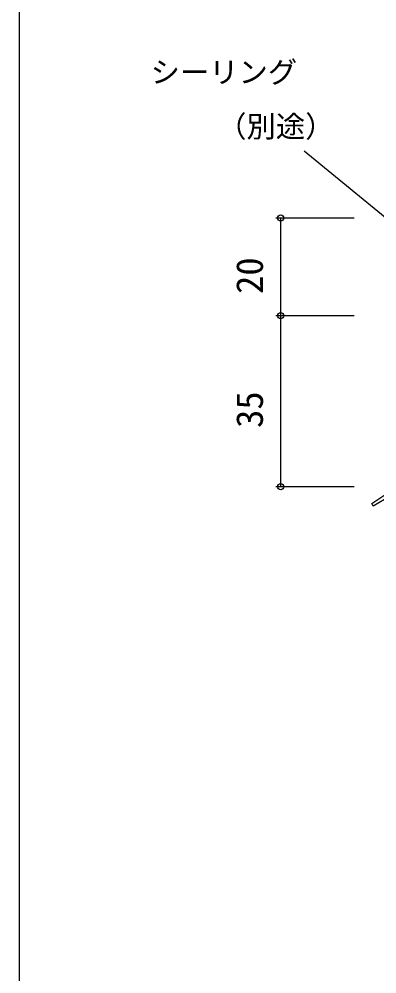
# Model space of a CAD drawing. Units: millimetres, scale not verified. Extents: x -437 to 438, y -344 to 341.
# Drawn here: x -436.8 to -363.5, y 24.1 to 219.5 of the extents above; entities that cross this region are included whole.
import ezdxf
from ezdxf.enums import TextEntityAlignment as Align

# ---------------------------------------------------------------- set-up
doc = ezdxf.new("R2010")
doc.units = ezdxf.units.MM
doc.header["$LTSCALE"] = 2
for name, color, linetype in [('0-4_YKK_13', 4, 'Continuous'), ('0-5_YKK_D', 6, 'Continuous'), ('0-6_YKK_ZWAK', 7, 'Continuous')]:
    doc.layers.add(name, color=color, linetype=linetype)
doc.styles.add('ＭＳ ゴシック', font='')
doc.styles.get('ＭＳ ゴシック').set_extended_font_data('MS Gothic')

msp = doc.modelspace()

# ---------------------------------------------------------------- linework, layer by layer
at = {"layer": '0-4_YKK_13'}
msp.add_lwpolyline([(-357.993, 117.034), (-360.115, 121.9), (-360.854, 121.9), (-364.275, 119.839), (-364.596, 120.345), (-361.523, 122.4), (-358.023, 122.4), (-358.023, 123.4), (-354.923, 123.4), (-354.923, 124.4), (-356.123, 124.4), (-356.123, 125.6), (-354.923, 125.6), (-354.923, 126.7), (-358.948, 126.7), (-359.66, 125.988), (-359.499, 125.6), (-358.984, 125.6), (-358.733, 125.736)], dxfattribs=at)
at = {"layer": '0-5_YKK_D'}
for p, q in [((-368.223, 178.8), (-384.223, 178.8)), ((-383.223, 158.8), (-383.223, 178.8)), ((-368.223, 158.8), (-384.223, 158.8)), ((-368.223, 158.8), (-384.223, 158.8)), ((-383.223, 123.8), (-383.223, 158.8)), ((-368.223, 123.8), (-384.223, 123.8))]:
    msp.add_line(p, q, dxfattribs=at)
msp.add_lwpolyline([(-357.223, 175.101), (-359.195, 176.719), (-378.429, 192.505)], dxfattribs=at)
for centre in [(-383.223, 178.8), (-383.223, 158.8), (-383.223, 158.8), (-383.223, 123.8)]:
    msp.add_circle(centre, 0.637, dxfattribs=at)
at = {"layer": '0-6_YKK_ZWAK'}
msp.add_line((-436.8, 306.3), (-436.8, -343.7), dxfattribs=at)

# ---------------------------------------------------------------- texts
at = {"layer": '0-5_YKK_D', "style": 'ＭＳ ゴシック'}
for s, p in [('シーリング', (-409.872, 205.141)), ('（別途）', (-396.235, 194.016))]:
    msp.add_text(s, height=4.399, dxfattribs=at).set_placement(p, align=Align.BOTTOM_LEFT)
for s, p in [('20', (-385.223, 163.26)), ('35', (-385.223, 135.845))]:
    msp.add_text(s, height=5.499, rotation=90, dxfattribs=at).set_placement(p, align=Align.BOTTOM_LEFT)

doc.saveas('drawing.dxf')
